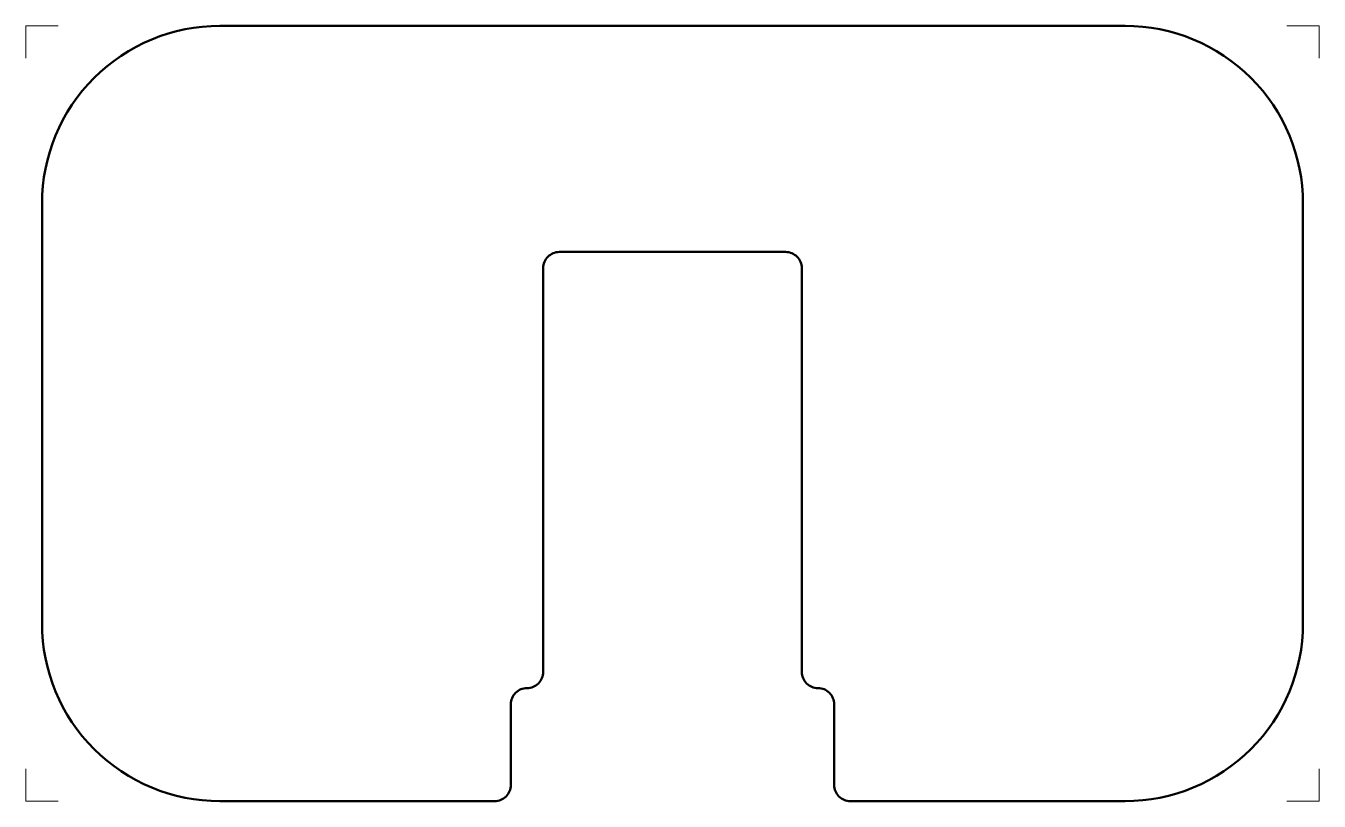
# Model space of a CAD drawing. Header units: millimetres. Extents: x 0 to 102, y 0 to 61.
import ezdxf

# ---------------------------------------------------------------- set-up
doc = ezdxf.new("R2010")
doc.units = ezdxf.units.MM
doc.header["$LTSCALE"] = 2
doc.layers.add('Line Med-Thin', color=6, linetype='Continuous', lineweight=13)
doc.layers.add('Line Thick', color=2, linetype='Continuous', lineweight=50)

msp = doc.modelspace()

# ---------------------------------------------------------------- linework, layer by layer
at = {"layer": 'Line Med-Thin'}
for p, q in [((2.54, 60.96), (0, 60.96)), ((0, 60.96), (0, 58.42)), ((99.06, 60.96), (101.6, 60.96)), ((101.6, 60.96), (101.6, 58.42)), ((0, 0), (0, 2.54)), ((101.6, 0), (101.6, 2.54)), ((2.54, 0), (0, 0)), ((99.06, 0), (101.6, 0))]:
    msp.add_line(p, q, dxfattribs=at)
at = {"layer": 'Line Thick'}
msp.add_lwpolyline([(86.36, 60.96), (15.24, 60.96, 0.414214), (1.27, 46.99), (1.27, 13.97, 0.414214), (15.24, 0), (36.83, 0, 0.414214), (38.1, 1.27), (38.1, 7.62, -0.414214), (39.37, 8.89, 0.414214), (40.64, 10.16), (40.64, 41.91, -0.414214), (41.91, 43.18), (59.69, 43.18, -0.414214), (60.96, 41.91), (60.96, 10.16, 0.414214), (62.23, 8.89, -0.414214), (63.5, 7.62), (63.5, 1.27, 0.414214), (64.77, 0), (86.36, 0, 0.414214), (100.33, 13.97), (100.33, 46.99, 0.414214)], format="xyb", close=True, dxfattribs=at)

doc.saveas('drawing.dxf')
